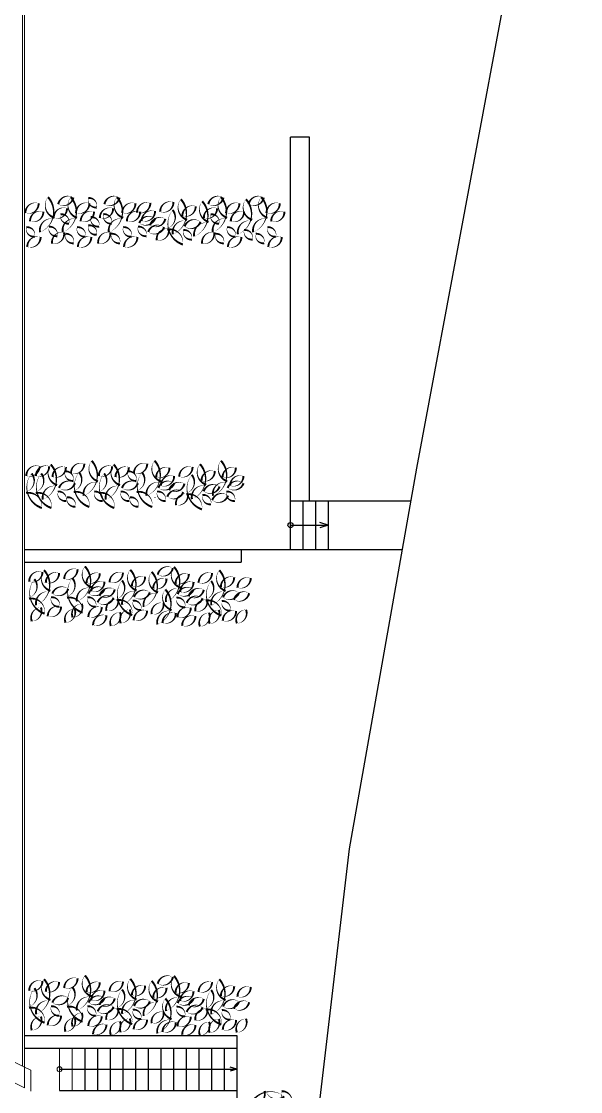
# Model space of a CAD drawing. Header units: metres. Extents: x -45 to 1930, y -347 to 488.
# Drawn here: x 153.35 to 166.59, y 63.53 to 88.86 of the extents above; entities that cross this region are included whole.
import ezdxf

# ---------------------------------------------------------------- set-up
doc = ezdxf.new("R2010")
doc.units = ezdxf.units.M
doc.linetypes.add('GETRENNT', pattern=[31.75, 12.7, -6.35, 0, -6.35, 0, -6.35])
doc.linetypes.add('ČERCHOVANÁ', pattern=[25.4, 12.7, -6.35, 0, -6.35])
for name, color, linetype in [('OSA', 7, 'ČERCHOVANÁ'), ('zariz.predmety', 203, 'Continuous'), ('ZDIVO', 1, 'Continuous')]:
    doc.layers.add(name, color=color, linetype=linetype)

# ---------------------------------------------------------------- blocks, each defined once
blk = doc.blocks.new('umyvadlo Laufen pro A')
at = {"linetype": 'ByBlock'}
for p, q in [((20, 20), (21, 20)), ((21, 20), (20, 20)), ((20, 20), (20, 20)), ((20, 20), (20, 20)), ((21, 20), (20, 20)), ((20, 20), (20, 20)), ((20, 20), (21, 20)), ((20, 20), (21, 20)), ((20, 20), (21, 20)), ((20, 20), (21, 20)), ((21, 20), (21, 20)), ((21, 20), (21, 20)), ((21, 20), (21, 20))]:
    blk.add_line(p, q, dxfattribs=at)
for radius in [0.02, 0.028, 0.0126]:
    blk.add_circle((21, 20), radius, dxfattribs=at)
for centre, radius, start, end in [((20, 20), 0.03, 180, 270), ((20, 20), 0.05, 90, 180), ((20, 20), 0.05, 180, 270), ((20, 20), 0.02, 180, 270), ((20, 20), 0.04, 90, 180), ((21, 20), 0.05, 0, 90), ((21, 20), 0.05, 270, 360), ((21, 20), 0.03, 270, 0), ((21, 20), 0.02, 270, 360), ((21, 20), 0.04, 0, 90)]:
    blk.add_arc(centre, radius, start, end, dxfattribs=at)
blk = doc.blocks.new('WC Starck3 celo')
at = {"linetype": 'ByBlock'}
for p, q in [((82, 82), (82, 82)), ((82, 82), (82, 82)), ((82, 82), (82, 82)), ((82, 82), (82, 82)), ((82, 82), (82, 82)), ((82, 82), (82, 82)), ((82, 82), (82, 82)), ((82, 82), (82, 82)), ((82, 81), (82, 81))]:
    blk.add_line(p, q, dxfattribs=at)
for centre, radius, start, end in [((82, 82), 0.01, 90, 180), ((82, 82), 0.01, 180, 234.8913), ((82, 82), 0.01, 7.5181, 54.8913), ((82, 82), 0.005, 180, 270), ((82, 82), 0.005, 90, 180), ((83, 82), 0.703, 184.7252, 208.7125), ((82, 82), 0.01, 0, 90), ((82, 82), 0.01, 305.1087, 360), ((82, 82), 0.01, 125.1087, 172.4819), ((82, 82), 0.005, 270, 0), ((82, 82), 0.005, 360, 90), ((82, 82), 0.703, 331.2875, 355.2748), ((82, 81), 0.0468, 232.1981, 307.8019)]:
    blk.add_arc(centre, radius, start, end, dxfattribs=at)

msp = doc.modelspace()

# ---------------------------------------------------------------- linework, layer by layer
at = {"linetype": 'Continuous', "lineweight": 0}
for p, q in [((153.373768, 89.46103), (153.373768, 64.131882)), ((153.423768, 89.51103), (153.423768, 64.106778))]:
    msp.add_line(p, q, dxfattribs=at)
at = {"layer": 'OSA', "linetype": 'Continuous', "lineweight": 0}
for p, q in [((154.251087, 64.555296), (154.251087, 63.555296)), ((154.551087, 64.555296), (154.551087, 63.555296))]:
    msp.add_line(p, q, dxfattribs=at)
msp.add_circle((154.251087, 64.055296), 0.059727, dxfattribs=at)
at = {"layer": 'zariz.predmety', "color": 253, "linetype": 'Continuous', "ltscale": 0.001}
for p, q in [((159.720449, 77.514228), (159.720449, 86.126467)), ((160.170449, 86.126467), (159.720449, 86.126467)), ((160.170449, 77.514228), (160.170449, 86.126467)), ((159.720449, 77.514228), (162.56546, 77.514228)), ((159.720449, 76.364228), (159.720449, 77.514228)), ((160.020449, 76.364228), (160.020449, 77.514228)), ((160.320449, 76.364228), (160.320449, 77.514228)), ((160.620449, 76.364228), (160.620449, 77.514228)), ((159.720449, 76.939228), (160.620449, 76.939228)), ((160.611253, 76.939228), (160.409511, 77.003864)), ((160.611253, 76.939228), (160.409511, 76.874592)), ((153.423768, 76.364228), (162.36168, 76.364228)), ((158.548247, 76.364228), (158.548247, 76.064228)), ((153.423768, 76.064228), (158.548247, 76.064228)), ((153.423768, 64.855296), (158.451087, 64.855296)), ((158.451087, 64.855296), (158.451087, 63.555296)), ((153.423768, 64.555296), (158.451087, 64.555296)), ((154.851087, 64.555296), (154.851087, 63.555296)), ((155.151087, 64.555296), (155.151087, 63.555296)), ((155.451087, 64.555296), (155.451087, 63.555296)), ((155.751087, 64.555296), (155.751087, 63.555296)), ((156.051087, 64.555296), (156.051087, 63.555296)), ((156.351087, 64.555296), (156.351087, 63.555296)), ((156.651087, 64.555296), (156.651087, 63.555296)), ((156.951087, 64.555296), (156.951087, 63.555296)), ((157.251087, 64.555296), (157.251087, 63.555296)), ((157.551087, 64.555296), (157.551087, 63.555296)), ((157.851087, 64.555296), (157.851087, 63.555296)), ((158.151087, 64.555296), (158.151087, 63.555296)), ((154.251087, 64.055296), (158.451087, 64.055296)), ((158.451087, 64.055296), (158.288582, 64.103449)), ((158.451087, 64.055296), (158.288582, 64.007144)), ((154.251087, 63.555296), (158.451087, 63.555296)), ((158.451087, 63.555296), (158.451087, 53.67877))]:
    msp.add_line(p, q, dxfattribs=at)
msp.add_lwpolyline([(159.556354, 52.888846), (136.414028, 69.42844), (135.972455, 69.702208), (135.881858, 107.557984), (139.956509, 107.355535), (150.356775, 107.138489), (166.585731, 106.219063), (164.989364, 90.543061), (162.702166, 78.285706), (161.10591, 69.277499), (159.664199, 56.993301)], close=True, dxfattribs=at)
for points in [[(153.978029, 84.703876, 0, 0, 0.520567051), (153.978029, 84.703876, 0, 0.05, 0.520567051), (154.12786, 84.215514, 0, 0.05, 0.520567051), (154.106179, 84.192412, 0, 0.05, 0.520567051), (153.789085, 83.87304, 0, 0.05, 0.520567051), (153.978029, 84.703876, 0.05, 0.05, 0)], [(154.221217, 84.537563, 0, 0, 0.520567051), (154.221217, 84.537563, 0, 0.05, 0.520567051), (154.577788, 84.693016, 0, 0.05, 0.520567051), (154.221217, 84.537563, 0.05, 0.05, 0)], [(154.516328, 84.703876, 0, 0, 0.520567051), (154.516328, 84.703876, 0, 0.05, 0.520567051), (154.666159, 84.215514, 0, 0.05, 0.520567051), (154.644479, 84.192412, 0, 0.05, 0.520567051), (154.327384, 83.87304, 0, 0.05, 0.520567051), (154.516328, 84.703876, 0.05, 0.05, 0)], [(155.13159, 84.458928, 0, 0, 0.520567051), (155.13159, 84.458928, 0, 0.05, 0.520567051), (154.931881, 84.681221, 0, 0.05, 0.520567051), (155.13159, 84.458928, 0.05, 0.05, 0)], [(155.313584, 84.537563, 0, 0, 0.520567051), (155.313584, 84.537563, 0, 0.05, 0.520567051), (155.670155, 84.693016, 0, 0.05, 0.520567051), (155.313584, 84.537563, 0.05, 0.05, 0)], [(155.608695, 84.703876, 0, 0, 0.520567051), (155.608695, 84.703876, 0, 0.05, 0.520567051), (155.758526, 84.215514, 0, 0.05, 0.520567051), (155.736846, 84.192412, 0, 0.05, 0.520567051), (155.419751, 83.87304, 0, 0.05, 0.520567051), (155.608695, 84.703876, 0.05, 0.05, 0)], [(157.122368, 84.654452, 0, 0, 0.520567051), (157.122368, 84.654452, 0, 0.05, 0.520567051), (157.272199, 84.16609, 0, 0.05, 0.520567051), (157.250518, 84.142988, 0, 0.05, 0.520567051), (156.933424, 83.823617, 0, 0.05, 0.520567051), (157.122368, 84.654452, 0.05, 0.05, 0)], [(157.628618, 84.605609, 0, 0, 0.520567051), (157.628618, 84.605609, 0, 0.05, 0.520567051), (157.778449, 84.117246, 0, 0.05, 0.520567051), (157.756768, 84.094145, 0, 0.05, 0.520567051), (157.439674, 83.774773, 0, 0.05, 0.520567051), (157.628618, 84.605609, 0.05, 0.05, 0)], [(157.773858, 84.537563, 0, 0, 0.520567051), (157.773858, 84.537563, 0, 0.05, 0.520567051), (158.130428, 84.693016, 0, 0.05, 0.520567051), (157.773858, 84.537563, 0.05, 0.05, 0)], [(158.068969, 84.703876, 0, 0, 0.520567051), (158.068969, 84.703876, 0, 0.05, 0.520567051), (158.2188, 84.215514, 0, 0.05, 0.520567051), (158.197119, 84.192412, 0, 0.05, 0.520567051), (157.880025, 83.87304, 0, 0.05, 0.520567051), (158.068969, 84.703876, 0.05, 0.05, 0)], [(158.662755, 84.654452, 0, 0, 0.520567051), (158.662755, 84.654452, 0, 0.05, 0.520567051), (158.812586, 84.16609, 0, 0.05, 0.520567051), (158.790906, 84.142988, 0, 0.05, 0.520567051), (158.473812, 83.823617, 0, 0.05, 0.520567051), (158.662755, 84.654452, 0.05, 0.05, 0)], [(158.729543, 84.537563, 0, 0, 0.520567051), (158.729543, 84.537563, 0, 0.05, 0.520567051), (159.086113, 84.693016, 0, 0.05, 0.520567051), (158.729543, 84.537563, 0.05, 0.05, 0)], [(159.024654, 84.703876, 0, 0, 0.520567051), (159.024654, 84.703876, 0, 0.05, 0.520567051), (159.174485, 84.215514, 0, 0.05, 0.520567051), (159.152804, 84.192412, 0, 0.05, 0.520567051), (158.83571, 83.87304, 0, 0.05, 0.520567051), (159.024654, 84.703876, 0.05, 0.05, 0)], [(153.756796, 84.55713, 0, 0, 0.520567051), (153.756796, 84.55713, 0, 0.05, 0.520567051), (153.443055, 84.327186, 0, 0.05, 0.520567051), (153.756796, 84.55713, 0.05, 0.05, 0)], [(153.867468, 84.360657, 0, 0, 0.520567051), (153.867468, 84.360657, 0, 0.05, 0.520567051), (153.553728, 84.130713, 0, 0.05, 0.520567051), (153.867468, 84.360657, 0.05, 0.05, 0)], [(154.427572, 84.440344, 0, 0, 0.520567051), (154.427572, 84.440344, 0, 0.05, 0.520567051), (154.113831, 84.2104, 0, 0.05, 0.520567051), (154.427572, 84.440344, 0.05, 0.05, 0)], [(154.956217, 84.55713, 0, 0, 0.520567051), (154.956217, 84.55713, 0, 0.05, 0.520567051), (154.642476, 84.327186, 0, 0.05, 0.520567051), (154.956217, 84.55713, 0.05, 0.05, 0)], [(155.066889, 84.360657, 0, 0, 0.520567051), (155.066889, 84.360657, 0, 0.05, 0.520567051), (154.753149, 84.130713, 0, 0.05, 0.520567051), (155.066889, 84.360657, 0.05, 0.05, 0)], [(155.519939, 84.440344, 0, 0, 0.520567051), (155.519939, 84.440344, 0, 0.05, 0.520567051), (155.206198, 84.2104, 0, 0.05, 0.520567051), (155.519939, 84.440344, 0.05, 0.05, 0)], [(156.048584, 84.55713, 0, 0, 0.520567051), (156.048584, 84.55713, 0, 0.05, 0.520567051), (155.734843, 84.327186, 0, 0.05, 0.520567051), (156.048584, 84.55713, 0.05, 0.05, 0)], [(156.159256, 84.360657, 0, 0, 0.520567051), (156.159256, 84.360657, 0, 0.05, 0.520567051), (155.845516, 84.130713, 0, 0.05, 0.520567051), (156.159256, 84.360657, 0.05, 0.05, 0)], [(156.400738, 84.568715, 0, 0, 0.520567051), (156.400738, 84.568715, 0, 0.05, 0.520567051), (156.086997, 84.33877, 0, 0.05, 0.520567051), (156.400738, 84.568715, 0.05, 0.05, 0)], [(156.51141, 84.372242, 0, 0, 0.520567051), (156.51141, 84.372242, 0, 0.05, 0.520567051), (156.19767, 84.142298, 0, 0.05, 0.520567051), (156.51141, 84.372242, 0.05, 0.05, 0)], [(156.947718, 84.586211, 0, 0, 0.520567051), (156.947718, 84.586211, 0, 0.05, 0.520567051), (156.633977, 84.356266, 0, 0.05, 0.520567051), (156.947718, 84.586211, 0.05, 0.05, 0)], [(157.170221, 83.581999, 0, 0, 0.520567051), (157.170221, 83.581999, 0, 0.05, 0.520567051), (156.800461, 83.934455, 0, 0.05, 0.520567051), (156.808053, 83.965213, 0, 0.05, 0.520567051), (156.928162, 84.398942, 0, 0.05, 0.520567051), (157.170221, 83.581999, 0.05, 0.05, 0)], [(157.473962, 84.489188, 0, 0, 0.520567051), (157.473962, 84.489188, 0, 0.05, 0.520567051), (157.160221, 84.259243, 0, 0.05, 0.520567051), (157.473962, 84.489188, 0.05, 0.05, 0)], [(157.980212, 84.440344, 0, 0, 0.520567051), (157.980212, 84.440344, 0, 0.05, 0.520567051), (157.666472, 84.2104, 0, 0.05, 0.520567051), (157.980212, 84.440344, 0.05, 0.05, 0)], [(158.508857, 84.55713, 0, 0, 0.520567051), (158.508857, 84.55713, 0, 0.05, 0.520567051), (158.195116, 84.327186, 0, 0.05, 0.520567051), (158.508857, 84.55713, 0.05, 0.05, 0)], [(158.61953, 84.360657, 0, 0, 0.520567051), (158.61953, 84.360657, 0, 0.05, 0.520567051), (158.305789, 84.130713, 0, 0.05, 0.520567051), (158.61953, 84.360657, 0.05, 0.05, 0)], [(159.464542, 84.55713, 0, 0, 0.520567051), (159.464542, 84.55713, 0, 0.05, 0.520567051), (159.150802, 84.327186, 0, 0.05, 0.520567051), (159.464542, 84.55713, 0.05, 0.05, 0)], [(159.575215, 84.360657, 0, 0, 0.520567051), (159.575215, 84.360657, 0, 0.05, 0.520567051), (159.261474, 84.130713, 0, 0.05, 0.520567051), (159.575215, 84.360657, 0.05, 0.05, 0)], [(154.474669, 84.076158, 0, 0, 0.520567051), (154.474669, 84.076158, 0, 0.05, 0.520567051), (154.27496, 84.298451, 0, 0.05, 0.520567051), (154.474669, 84.076158, 0.05, 0.05, 0)], [(155.18959, 84.006725, 0, 0, 0.520567051), (155.18959, 84.006725, 0, 0.05, 0.520567051), (154.989881, 84.229018, 0, 0.05, 0.520567051), (155.18959, 84.006725, 0.05, 0.05, 0)], [(155.487399, 84.077776, 0, 0, 0.520567051), (155.487399, 84.077776, 0, 0.05, 0.520567051), (155.287689, 84.300069, 0, 0.05, 0.520567051), (155.487399, 84.077776, 0.05, 0.05, 0)], [(156.513127, 84.200049, 0, 0, 0.520567051), (156.513127, 84.200049, 0, 0.05, 0.520567051), (156.140155, 84.089599, 0, 0.05, 0.520567051), (156.513127, 84.200049, 0.05, 0.05, 0)], [(156.397886, 84.034644, 0, 0, 0.520567051), (156.397886, 84.034644, 0, 0.05, 0.520567051), (156.754456, 84.190097, 0, 0.05, 0.520567051), (156.397886, 84.034644, 0.05, 0.05, 0)], [(157.586352, 84.120522, 0, 0, 0.520567051), (157.586352, 84.120522, 0, 0.05, 0.520567051), (157.213379, 84.010072, 0, 0.05, 0.520567051), (157.586352, 84.120522, 0.05, 0.05, 0)], [(158.02731, 84.076158, 0, 0, 0.520567051), (158.02731, 84.076158, 0, 0.05, 0.520567051), (157.8276, 84.298451, 0, 0.05, 0.520567051), (158.02731, 84.076158, 0.05, 0.05, 0)], [(153.6649, 83.769183, 0, 0, 0.520567051), (153.6649, 83.769183, 0, 0.05, 0.520567051), (153.46519, 83.991476, 0, 0.05, 0.520567051), (153.6649, 83.769183, 0.05, 0.05, 0)], [(154.198683, 83.779946, 0, 0, 0.520567051), (154.198683, 83.779946, 0, 0.05, 0.520567051), (153.998973, 84.002239, 0, 0.05, 0.520567051), (154.198683, 83.779946, 0.05, 0.05, 0)], [(154.075318, 83.603059, 0, 0, 0.520567051), (154.075318, 83.603059, 0, 0.05, 0.520567051), (154.358419, 83.869821, 0, 0.05, 0.520567051), (154.075318, 83.603059, 0.05, 0.05, 0)], [(154.864321, 83.769183, 0, 0, 0.520567051), (154.864321, 83.769183, 0, 0.05, 0.520567051), (154.664611, 83.991476, 0, 0.05, 0.520567051), (154.864321, 83.769183, 0.05, 0.05, 0)], [(155.130928, 83.813771, 0, 0, 0.520567051), (155.130928, 83.813771, 0, 0.05, 0.520567051), (154.931218, 84.036064, 0, 0.05, 0.520567051), (155.130928, 83.813771, 0.05, 0.05, 0)], [(155.167685, 83.603059, 0, 0, 0.520567051), (155.167685, 83.603059, 0, 0.05, 0.520567051), (155.450786, 83.869821, 0, 0.05, 0.520567051), (155.167685, 83.603059, 0.05, 0.05, 0)], [(155.956688, 83.769183, 0, 0, 0.520567051), (155.956688, 83.769183, 0, 0.05, 0.520567051), (155.756978, 83.991476, 0, 0.05, 0.520567051), (155.956688, 83.769183, 0.05, 0.05, 0)], [(156.308842, 83.780768, 0, 0, 0.520567051), (156.308842, 83.780768, 0, 0.05, 0.520567051), (156.109132, 84.00306, 0, 0.05, 0.520567051), (156.308842, 83.780768, 0.05, 0.05, 0)], [(156.724943, 83.991691, 0, 0, 0.520567051), (156.724943, 83.991691, 0, 0.05, 0.520567051), (156.35197, 83.881241, 0, 0.05, 0.520567051), (156.724943, 83.991691, 0.05, 0.05, 0)], [(156.554734, 83.682587, 0, 0, 0.520567051), (156.554734, 83.682587, 0, 0.05, 0.520567051), (156.837835, 83.949348, 0, 0.05, 0.520567051), (156.554734, 83.682587, 0.05, 0.05, 0)], [(157.382066, 83.70124, 0, 0, 0.520567051), (157.382066, 83.70124, 0, 0.05, 0.520567051), (157.182357, 83.923533, 0, 0.05, 0.520567051), (157.382066, 83.70124, 0.05, 0.05, 0)], [(157.627958, 83.603059, 0, 0, 0.520567051), (157.627958, 83.603059, 0, 0.05, 0.520567051), (157.911059, 83.869821, 0, 0.05, 0.520567051), (157.627958, 83.603059, 0.05, 0.05, 0)], [(158.416961, 83.769183, 0, 0, 0.520567051), (158.416961, 83.769183, 0, 0.05, 0.520567051), (158.217252, 83.991476, 0, 0.05, 0.520567051), (158.416961, 83.769183, 0.05, 0.05, 0)], [(158.821309, 83.70124, 0, 0, 0.520567051), (158.821309, 83.70124, 0, 0.05, 0.520567051), (158.621599, 83.923533, 0, 0.05, 0.520567051), (158.821309, 83.70124, 0.05, 0.05, 0)], [(159.372647, 83.769183, 0, 0, 0.520567051), (159.372647, 83.769183, 0, 0.05, 0.520567051), (159.172937, 83.991476, 0, 0.05, 0.520567051), (159.372647, 83.769183, 0.05, 0.05, 0)], [(153.48848, 83.526986, 0, 0, 0.520567051), (153.48848, 83.526986, 0, 0.05, 0.520567051), (153.802221, 83.756931, 0, 0.05, 0.520567051), (153.48848, 83.526986, 0.05, 0.05, 0)], [(154.588055, 83.612044, 0, 0, 0.520567051), (154.588055, 83.612044, 0, 0.05, 0.520567051), (154.388345, 83.834337, 0, 0.05, 0.520567051), (154.588055, 83.612044, 0.05, 0.05, 0)], [(154.687901, 83.526986, 0, 0, 0.520567051), (154.687901, 83.526986, 0, 0.05, 0.520567051), (155.001642, 83.756931, 0, 0.05, 0.520567051), (154.687901, 83.526986, 0.05, 0.05, 0)], [(155.680422, 83.612044, 0, 0, 0.520567051), (155.680422, 83.612044, 0, 0.05, 0.520567051), (155.480712, 83.834337, 0, 0.05, 0.520567051), (155.680422, 83.612044, 0.05, 0.05, 0)], [(155.780268, 83.526986, 0, 0, 0.520567051), (155.780268, 83.526986, 0, 0.05, 0.520567051), (156.094009, 83.756931, 0, 0.05, 0.520567051), (155.780268, 83.526986, 0.05, 0.05, 0)], [(158.140696, 83.612044, 0, 0, 0.520567051), (158.140696, 83.612044, 0, 0.05, 0.520567051), (157.940986, 83.834337, 0, 0.05, 0.520567051), (158.140696, 83.612044, 0.05, 0.05, 0)], [(158.240542, 83.526986, 0, 0, 0.520567051), (158.240542, 83.526986, 0, 0.05, 0.520567051), (158.554283, 83.756931, 0, 0.05, 0.520567051), (158.240542, 83.526986, 0.05, 0.05, 0)], [(159.096381, 83.612044, 0, 0, 0.520567051), (159.096381, 83.612044, 0, 0.05, 0.520567051), (158.896671, 83.834337, 0, 0.05, 0.520567051), (159.096381, 83.612044, 0.05, 0.05, 0)], [(159.196227, 83.526986, 0, 0, 0.520567051), (159.196227, 83.526986, 0, 0.05, 0.520567051), (159.509968, 83.756931, 0, 0.05, 0.520567051), (159.196227, 83.526986, 0.05, 0.05, 0)], [(153.7794, 78.33352, 0, 0, 0.520567051), (153.7794, 78.33352, 0, 0.05, 0.520567051), (153.46566, 78.103576, 0, 0.05, 0.520567051), (153.7794, 78.33352, 0.05, 0.05, 0)], [(154.006341, 78.33352, 0, 0, 0.520567051), (154.006341, 78.33352, 0, 0.05, 0.520567051), (153.6926, 78.103576, 0, 0.05, 0.520567051), (154.006341, 78.33352, 0.05, 0.05, 0)], [(154.044232, 78.373974, 0, 0, 0.520567051), (154.044232, 78.373974, 0, 0.05, 0.520567051), (154.194063, 77.885612, 0, 0.05, 0.520567051), (154.172382, 77.862511, 0, 0.05, 0.520567051), (153.855288, 77.543139, 0, 0.05, 0.520567051), (154.044232, 78.373974, 0.05, 0.05, 0)], [(154.400556, 78.310394, 0, 0, 0.520567051), (154.400556, 78.310394, 0, 0.05, 0.520567051), (154.086815, 78.080449, 0, 0.05, 0.520567051), (154.400556, 78.310394, 0.05, 0.05, 0)], [(154.836863, 78.395365, 0, 0, 0.520567051), (154.836863, 78.395365, 0, 0.05, 0.520567051), (154.523122, 78.165421, 0, 0.05, 0.520567051), (154.836863, 78.395365, 0.05, 0.05, 0)], [(155.011513, 78.463607, 0, 0, 0.520567051), (155.011513, 78.463607, 0, 0.05, 0.520567051), (155.161344, 77.975245, 0, 0.05, 0.520567051), (155.139663, 77.952143, 0, 0.05, 0.520567051), (154.822569, 77.632771, 0, 0.05, 0.520567051), (155.011513, 78.463607, 0.05, 0.05, 0)], [(155.49617, 78.33352, 0, 0, 0.520567051), (155.49617, 78.33352, 0, 0.05, 0.520567051), (155.182429, 78.103576, 0, 0.05, 0.520567051), (155.49617, 78.33352, 0.05, 0.05, 0)], [(155.534061, 78.373974, 0, 0, 0.520567051), (155.534061, 78.373974, 0, 0.05, 0.520567051), (155.683892, 77.885612, 0, 0.05, 0.520567051), (155.662211, 77.862511, 0, 0.05, 0.520567051), (155.345117, 77.543139, 0, 0.05, 0.520567051), (155.534061, 78.373974, 0.05, 0.05, 0)], [(155.890385, 78.310394, 0, 0, 0.520567051), (155.890385, 78.310394, 0, 0.05, 0.520567051), (155.576644, 78.080449, 0, 0.05, 0.520567051), (155.890385, 78.310394, 0.05, 0.05, 0)], [(156.326692, 78.395365, 0, 0, 0.520567051), (156.326692, 78.395365, 0, 0.05, 0.520567051), (156.012951, 78.165421, 0, 0.05, 0.520567051), (156.326692, 78.395365, 0.05, 0.05, 0)], [(156.501342, 78.463607, 0, 0, 0.520567051), (156.501342, 78.463607, 0, 0.05, 0.520567051), (156.651173, 77.975245, 0, 0.05, 0.520567051), (156.629492, 77.952143, 0, 0.05, 0.520567051), (156.312398, 77.632771, 0, 0.05, 0.520567051), (156.501342, 78.463607, 0.05, 0.05, 0)], [(156.852936, 78.298342, 0, 0, 0.520567051), (156.852936, 78.298342, 0, 0.05, 0.520567051), (156.539195, 78.068398, 0, 0.05, 0.520567051), (156.852936, 78.298342, 0.05, 0.05, 0)], [(157.399917, 78.315838, 0, 0, 0.520567051), (157.399917, 78.315838, 0, 0.05, 0.520567051), (157.086176, 78.085894, 0, 0.05, 0.520567051), (157.399917, 78.315838, 0.05, 0.05, 0)], [(157.574566, 78.38408, 0, 0, 0.520567051), (157.574566, 78.38408, 0, 0.05, 0.520567051), (157.724397, 77.895717, 0, 0.05, 0.520567051), (157.702717, 77.872616, 0, 0.05, 0.520567051), (157.385622, 77.553244, 0, 0.05, 0.520567051), (157.574566, 78.38408, 0.05, 0.05, 0)], [(158.072882, 78.463607, 0, 0, 0.520567051), (158.072882, 78.463607, 0, 0.05, 0.520567051), (158.222713, 77.975245, 0, 0.05, 0.520567051), (158.201032, 77.952143, 0, 0.05, 0.520567051), (157.883938, 77.632771, 0, 0.05, 0.520567051), (158.072882, 78.463607, 0.05, 0.05, 0)], [(158.424476, 78.298342, 0, 0, 0.520567051), (158.424476, 78.298342, 0, 0.05, 0.520567051), (158.110735, 78.068398, 0, 0.05, 0.520567051), (158.424476, 78.298342, 0.05, 0.05, 0)], [(153.83115, 77.344174, 0, 0, 0.520567051), (153.83115, 77.344174, 0, 0.05, 0.520567051), (153.46139, 77.696629, 0, 0.05, 0.520567051), (153.468982, 77.727387, 0, 0.05, 0.520567051), (153.589091, 78.161116, 0, 0.05, 0.520567051), (153.83115, 77.344174, 0.05, 0.05, 0)], [(154.058091, 77.344174, 0, 0, 0.520567051), (154.058091, 77.344174, 0, 0.05, 0.520567051), (153.688331, 77.696629, 0, 0.05, 0.520567051), (153.695923, 77.727387, 0, 0.05, 0.520567051), (153.816032, 78.161116, 0, 0.05, 0.520567051), (154.058091, 77.344174, 0.05, 0.05, 0)], [(154.579749, 77.987753, 0, 0, 0.520567051), (154.579749, 77.987753, 0, 0.05, 0.520567051), (154.380039, 78.210046, 0, 0.05, 0.520567051), (154.579749, 77.987753, 0.05, 0.05, 0)], [(154.956436, 77.368298, 0, 0, 0.520567051), (154.956436, 77.368298, 0, 0.05, 0.520567051), (154.586676, 77.720753, 0, 0.05, 0.520567051), (154.594269, 77.751511, 0, 0.05, 0.520567051), (154.714377, 78.185241, 0, 0.05, 0.520567051), (154.956436, 77.368298, 0.05, 0.05, 0)], [(155.54792, 77.344174, 0, 0, 0.520567051), (155.54792, 77.344174, 0, 0.05, 0.520567051), (155.17816, 77.696629, 0, 0.05, 0.520567051), (155.185752, 77.727387, 0, 0.05, 0.520567051), (155.305861, 78.161116, 0, 0.05, 0.520567051), (155.54792, 77.344174, 0.05, 0.05, 0)], [(156.069578, 77.987753, 0, 0, 0.520567051), (156.069578, 77.987753, 0, 0.05, 0.520567051), (155.869868, 78.210046, 0, 0.05, 0.520567051), (156.069578, 77.987753, 0.05, 0.05, 0)], [(156.446265, 77.368298, 0, 0, 0.520567051), (156.446265, 77.368298, 0, 0.05, 0.520567051), (156.076505, 77.720753, 0, 0.05, 0.520567051), (156.084098, 77.751511, 0, 0.05, 0.520567051), (156.204206, 78.185241, 0, 0.05, 0.520567051), (156.446265, 77.368298, 0.05, 0.05, 0)], [(156.963609, 78.10187, 0, 0, 0.520567051), (156.963609, 78.10187, 0, 0.05, 0.520567051), (156.649868, 77.871925, 0, 0.05, 0.520567051), (156.963609, 78.10187, 0.05, 0.05, 0)], [(157.622419, 77.311627, 0, 0, 0.520567051), (157.622419, 77.311627, 0, 0.05, 0.520567051), (157.252659, 77.664082, 0, 0.05, 0.520567051), (157.260252, 77.69484, 0, 0.05, 0.520567051), (157.380361, 78.12857, 0, 0.05, 0.520567051), (157.622419, 77.311627, 0.05, 0.05, 0)], [(157.926161, 78.218815, 0, 0, 0.520567051), (157.926161, 78.218815, 0, 0.05, 0.520567051), (157.61242, 77.988871, 0, 0.05, 0.520567051), (157.926161, 78.218815, 0.05, 0.05, 0)], [(158.603891, 78.10187, 0, 0, 0.520567051), (158.603891, 78.10187, 0, 0.05, 0.520567051), (158.290151, 77.871925, 0, 0.05, 0.520567051), (158.603891, 78.10187, 0.05, 0.05, 0)], [(154.614088, 77.929843, 0, 0, 0.520567051), (154.614088, 77.929843, 0, 0.05, 0.520567051), (154.241115, 77.819393, 0, 0.05, 0.520567051), (154.614088, 77.929843, 0.05, 0.05, 0)], [(156.103917, 77.929843, 0, 0, 0.520567051), (156.103917, 77.929843, 0, 0.05, 0.520567051), (155.730944, 77.819393, 0, 0.05, 0.520567051), (156.103917, 77.929843, 0.05, 0.05, 0)], [(156.965326, 77.929676, 0, 0, 0.520567051), (156.965326, 77.929676, 0, 0.05, 0.520567051), (156.592353, 77.819227, 0, 0.05, 0.520567051), (156.965326, 77.929676, 0.05, 0.05, 0)], [(157.177142, 77.721319, 0, 0, 0.520567051), (157.177142, 77.721319, 0, 0.05, 0.520567051), (156.804169, 77.610869, 0, 0.05, 0.520567051), (157.177142, 77.721319, 0.05, 0.05, 0)], [(156.850084, 77.764272, 0, 0, 0.520567051), (156.850084, 77.764272, 0, 0.05, 0.520567051), (157.206655, 77.919724, 0, 0.05, 0.520567051), (156.850084, 77.764272, 0.05, 0.05, 0)], [(158.03855, 77.850149, 0, 0, 0.520567051), (158.03855, 77.850149, 0, 0.05, 0.520567051), (157.665578, 77.739699, 0, 0.05, 0.520567051), (158.03855, 77.850149, 0.05, 0.05, 0)], [(158.605608, 77.929676, 0, 0, 0.520567051), (158.605608, 77.929676, 0, 0.05, 0.520567051), (158.232635, 77.819227, 0, 0.05, 0.520567051), (158.605608, 77.929676, 0.05, 0.05, 0)], [(154.409803, 77.510561, 0, 0, 0.520567051), (154.409803, 77.510561, 0, 0.05, 0.520567051), (154.210093, 77.732854, 0, 0.05, 0.520567051), (154.409803, 77.510561, 0.05, 0.05, 0)], [(154.627704, 77.375264, 0, 0, 0.520567051), (154.627704, 77.375264, 0, 0.05, 0.520567051), (154.427994, 77.597557, 0, 0.05, 0.520567051), (154.627704, 77.375264, 0.05, 0.05, 0)], [(155.271212, 77.510395, 0, 0, 0.520567051), (155.271212, 77.510395, 0, 0.05, 0.520567051), (155.071502, 77.732688, 0, 0.05, 0.520567051), (155.271212, 77.510395, 0.05, 0.05, 0)], [(155.899632, 77.510561, 0, 0, 0.520567051), (155.899632, 77.510561, 0, 0.05, 0.520567051), (155.699922, 77.732854, 0, 0.05, 0.520567051), (155.899632, 77.510561, 0.05, 0.05, 0)], [(156.117533, 77.375264, 0, 0, 0.520567051), (156.117533, 77.375264, 0, 0.05, 0.520567051), (155.917823, 77.597557, 0, 0.05, 0.520567051), (156.117533, 77.375264, 0.05, 0.05, 0)], [(156.761041, 77.510395, 0, 0, 0.520567051), (156.761041, 77.510395, 0, 0.05, 0.520567051), (156.561331, 77.732688, 0, 0.05, 0.520567051), (156.761041, 77.510395, 0.05, 0.05, 0)], [(157.006932, 77.412214, 0, 0, 0.520567051), (157.006932, 77.412214, 0, 0.05, 0.520567051), (157.290034, 77.678975, 0, 0.05, 0.520567051), (157.006932, 77.412214, 0.05, 0.05, 0)], [(157.834265, 77.430868, 0, 0, 0.520567051), (157.834265, 77.430868, 0, 0.05, 0.520567051), (157.634555, 77.653161, 0, 0.05, 0.520567051), (157.834265, 77.430868, 0.05, 0.05, 0)], [(158.238272, 77.636965, 0, 0, 0.520567051), (158.238272, 77.636965, 0, 0.05, 0.520567051), (157.865299, 77.526515, 0, 0.05, 0.520567051), (158.238272, 77.636965, 0.05, 0.05, 0)], [(158.401323, 77.510395, 0, 0, 0.520567051), (158.401323, 77.510395, 0, 0.05, 0.520567051), (158.201613, 77.732688, 0, 0.05, 0.520567051), (158.401323, 77.510395, 0.05, 0.05, 0)], [(153.847053, 75.831324, 0, 0, 0.520567051), (153.847053, 75.831324, 0, 0.05, 0.520567051), (153.533312, 75.60138, 0, 0.05, 0.520567051), (153.847053, 75.831324, 0.05, 0.05, 0)], [(153.884944, 75.871778, 0, 0, 0.520567051), (153.884944, 75.871778, 0, 0.05, 0.520567051), (154.034775, 75.383416, 0, 0.05, 0.520567051), (154.013094, 75.360314, 0, 0.05, 0.520567051), (153.696, 75.040943, 0, 0.05, 0.520567051), (153.884944, 75.871778, 0.05, 0.05, 0)], [(154.241267, 75.808198, 0, 0, 0.520567051), (154.241267, 75.808198, 0, 0.05, 0.520567051), (153.927526, 75.578253, 0, 0.05, 0.520567051), (154.241267, 75.808198, 0.05, 0.05, 0)], [(154.677575, 75.893169, 0, 0, 0.520567051), (154.677575, 75.893169, 0, 0.05, 0.520567051), (154.363834, 75.663225, 0, 0.05, 0.520567051), (154.677575, 75.893169, 0.05, 0.05, 0)], [(154.852224, 75.961411, 0, 0, 0.520567051), (154.852224, 75.961411, 0, 0.05, 0.520567051), (155.002055, 75.473049, 0, 0.05, 0.520567051), (154.980375, 75.449947, 0, 0.05, 0.520567051), (154.66328, 75.130575, 0, 0.05, 0.520567051), (154.852224, 75.961411, 0.05, 0.05, 0)], [(155.203819, 75.796146, 0, 0, 0.520567051), (155.203819, 75.796146, 0, 0.05, 0.520567051), (154.890078, 75.566202, 0, 0.05, 0.520567051), (155.203819, 75.796146, 0.05, 0.05, 0)], [(155.750799, 75.813642, 0, 0, 0.520567051), (155.750799, 75.813642, 0, 0.05, 0.520567051), (155.437058, 75.583698, 0, 0.05, 0.520567051), (155.750799, 75.813642, 0.05, 0.05, 0)], [(155.925449, 75.881884, 0, 0, 0.520567051), (155.925449, 75.881884, 0, 0.05, 0.520567051), (156.07528, 75.393521, 0, 0.05, 0.520567051), (156.053599, 75.37042, 0, 0.05, 0.520567051), (155.736505, 75.051048, 0, 0.05, 0.520567051), (155.925449, 75.881884, 0.05, 0.05, 0)], [(156.431699, 75.83304, 0, 0, 0.520567051), (156.431699, 75.83304, 0, 0.05, 0.520567051), (156.58153, 75.344678, 0, 0.05, 0.520567051), (156.55985, 75.321577, 0, 0.05, 0.520567051), (156.242755, 75.002205, 0, 0.05, 0.520567051), (156.431699, 75.83304, 0.05, 0.05, 0)], [(156.576939, 75.764995, 0, 0, 0.520567051), (156.576939, 75.764995, 0, 0.05, 0.520567051), (156.933509, 75.920447, 0, 0.05, 0.520567051), (156.576939, 75.764995, 0.05, 0.05, 0)], [(156.960344, 75.949826, 0, 0, 0.520567051), (156.960344, 75.949826, 0, 0.05, 0.520567051), (157.110175, 75.461464, 0, 0.05, 0.520567051), (157.088494, 75.438362, 0, 0.05, 0.520567051), (156.7714, 75.118991, 0, 0.05, 0.520567051), (156.960344, 75.949826, 0.05, 0.05, 0)], [(157.311939, 75.784562, 0, 0, 0.520567051), (157.311939, 75.784562, 0, 0.05, 0.520567051), (156.998198, 75.554617, 0, 0.05, 0.520567051), (157.311939, 75.784562, 0.05, 0.05, 0)], [(157.858919, 75.802057, 0, 0, 0.520567051), (157.858919, 75.802057, 0, 0.05, 0.520567051), (157.545178, 75.572113, 0, 0.05, 0.520567051), (157.858919, 75.802057, 0.05, 0.05, 0)], [(158.033568, 75.870299, 0, 0, 0.520567051), (158.033568, 75.870299, 0, 0.05, 0.520567051), (158.183399, 75.381937, 0, 0.05, 0.520567051), (158.161719, 75.358835, 0, 0.05, 0.520567051), (157.844625, 75.039463, 0, 0.05, 0.520567051), (158.033568, 75.870299, 0.05, 0.05, 0)], [(153.898802, 74.841978, 0, 0, 0.520567051), (153.898802, 74.841978, 0, 0.05, 0.520567051), (153.529042, 75.194433, 0, 0.05, 0.520567051), (153.536635, 75.225191, 0, 0.05, 0.520567051), (153.656743, 75.65892, 0, 0.05, 0.520567051), (153.898802, 74.841978, 0.05, 0.05, 0)], [(154.797148, 74.866102, 0, 0, 0.520567051), (154.797148, 74.866102, 0, 0.05, 0.520567051), (154.427388, 75.218557, 0, 0.05, 0.520567051), (154.43498, 75.249315, 0, 0.05, 0.520567051), (154.555089, 75.683045, 0, 0.05, 0.520567051), (154.797148, 74.866102, 0.05, 0.05, 0)], [(155.314492, 75.599674, 0, 0, 0.520567051), (155.314492, 75.599674, 0, 0.05, 0.520567051), (155.000751, 75.369729, 0, 0.05, 0.520567051), (155.314492, 75.599674, 0.05, 0.05, 0)], [(155.973302, 74.809431, 0, 0, 0.520567051), (155.973302, 74.809431, 0, 0.05, 0.520567051), (155.603542, 75.161886, 0, 0.05, 0.520567051), (155.611134, 75.192644, 0, 0.05, 0.520567051), (155.731243, 75.626374, 0, 0.05, 0.520567051), (155.973302, 74.809431, 0.05, 0.05, 0)], [(156.277043, 75.716619, 0, 0, 0.520567051), (156.277043, 75.716619, 0, 0.05, 0.520567051), (155.963303, 75.486675, 0, 0.05, 0.520567051), (156.277043, 75.716619, 0.05, 0.05, 0)], [(156.783294, 75.667776, 0, 0, 0.520567051), (156.783294, 75.667776, 0, 0.05, 0.520567051), (156.469553, 75.437831, 0, 0.05, 0.520567051), (156.783294, 75.667776, 0.05, 0.05, 0)], [(157.422611, 75.588089, 0, 0, 0.520567051), (157.422611, 75.588089, 0, 0.05, 0.520567051), (157.108871, 75.358144, 0, 0.05, 0.520567051), (157.422611, 75.588089, 0.05, 0.05, 0)], [(158.081422, 74.797846, 0, 0, 0.520567051), (158.081422, 74.797846, 0, 0.05, 0.520567051), (157.711661, 75.150301, 0, 0.05, 0.520567051), (157.719254, 75.18106, 0, 0.05, 0.520567051), (157.839363, 75.614789, 0, 0.05, 0.520567051), (158.081422, 74.797846, 0.05, 0.05, 0)], [(158.385163, 75.705034, 0, 0, 0.520567051), (158.385163, 75.705034, 0, 0.05, 0.520567051), (158.071422, 75.47509, 0, 0.05, 0.520567051), (158.385163, 75.705034, 0.05, 0.05, 0)], [(158.777749, 75.688089, 0, 0, 0.520567051), (158.777749, 75.688089, 0, 0.05, 0.520567051), (158.464008, 75.458145, 0, 0.05, 0.520567051), (158.777749, 75.688089, 0.05, 0.05, 0)], [(154.250514, 75.008365, 0, 0, 0.520567051), (154.250514, 75.008365, 0, 0.05, 0.520567051), (154.050805, 75.230658, 0, 0.05, 0.520567051), (154.250514, 75.008365, 0.05, 0.05, 0)], [(154.4548, 75.427647, 0, 0, 0.520567051), (154.4548, 75.427647, 0, 0.05, 0.520567051), (154.081827, 75.317197, 0, 0.05, 0.520567051), (154.4548, 75.427647, 0.05, 0.05, 0)], [(155.111923, 75.008199, 0, 0, 0.520567051), (155.111923, 75.008199, 0, 0.05, 0.520567051), (154.912214, 75.230492, 0, 0.05, 0.520567051), (155.111923, 75.008199, 0.05, 0.05, 0)], [(155.316209, 75.42748, 0, 0, 0.520567051), (155.316209, 75.42748, 0, 0.05, 0.520567051), (154.943236, 75.317031, 0, 0.05, 0.520567051), (155.316209, 75.42748, 0.05, 0.05, 0)], [(155.528024, 75.219122, 0, 0, 0.520567051), (155.528024, 75.219122, 0, 0.05, 0.520567051), (155.155051, 75.108673, 0, 0.05, 0.520567051), (155.528024, 75.219122, 0.05, 0.05, 0)], [(155.200967, 75.262076, 0, 0, 0.520567051), (155.200967, 75.262076, 0, 0.05, 0.520567051), (155.557537, 75.417528, 0, 0.05, 0.520567051), (155.200967, 75.262076, 0.05, 0.05, 0)], [(156.389433, 75.347953, 0, 0, 0.520567051), (156.389433, 75.347953, 0, 0.05, 0.520567051), (156.01646, 75.237503, 0, 0.05, 0.520567051), (156.389433, 75.347953, 0.05, 0.05, 0)], [(156.755131, 75.416932, 0, 0, 0.520567051), (156.755131, 75.416932, 0, 0.05, 0.520567051), (156.904962, 74.928569, 0, 0.05, 0.520567051), (156.883281, 74.905468, 0, 0.05, 0.520567051), (156.566187, 74.586096, 0, 0.05, 0.520567051), (156.755131, 75.416932, 0.05, 0.05, 0)], [(157.424328, 75.415896, 0, 0, 0.520567051), (157.424328, 75.415896, 0, 0.05, 0.520567051), (157.051356, 75.305446, 0, 0.05, 0.520567051), (157.424328, 75.415896, 0.05, 0.05, 0)], [(157.636144, 75.207538, 0, 0, 0.520567051), (157.636144, 75.207538, 0, 0.05, 0.520567051), (157.263171, 75.097088, 0, 0.05, 0.520567051), (157.636144, 75.207538, 0.05, 0.05, 0)], [(157.309087, 75.250491, 0, 0, 0.520567051), (157.309087, 75.250491, 0, 0.05, 0.520567051), (157.665657, 75.405943, 0, 0.05, 0.520567051), (157.309087, 75.250491, 0.05, 0.05, 0)], [(158.497553, 75.336368, 0, 0, 0.520567051), (158.497553, 75.336368, 0, 0.05, 0.520567051), (158.12458, 75.225919, 0, 0.05, 0.520567051), (158.497553, 75.336368, 0.05, 0.05, 0)], [(158.382311, 75.170964, 0, 0, 0.520567051), (158.382311, 75.170964, 0, 0.05, 0.520567051), (158.738881, 75.326416, 0, 0.05, 0.520567051), (158.382311, 75.170964, 0.05, 0.05, 0)], [(153.810103, 74.987267, 0, 0, 0.520567051), (153.810103, 74.987267, 0, 0.05, 0.520567051), (153.594654, 74.663401, 0, 0.05, 0.520567051), (153.810103, 74.987267, 0.05, 0.05, 0)], [(153.972952, 74.778054, 0, 0, 0.520567051), (153.972952, 74.778054, 0, 0.05, 0.520567051), (154.286693, 75.007998, 0, 0.05, 0.520567051), (153.972952, 74.778054, 0.05, 0.05, 0)], [(154.777384, 75.0769, 0, 0, 0.520567051), (154.777384, 75.0769, 0, 0.05, 0.520567051), (154.561935, 74.753034, 0, 0.05, 0.520567051), (154.777384, 75.0769, 0.05, 0.05, 0)], [(154.935504, 74.766002, 0, 0, 0.520567051), (154.935504, 74.766002, 0, 0.05, 0.520567051), (155.249244, 74.995947, 0, 0.05, 0.520567051), (154.935504, 74.766002, 0.05, 0.05, 0)], [(155.357815, 74.910018, 0, 0, 0.520567051), (155.357815, 74.910018, 0, 0.05, 0.520567051), (155.640916, 75.176779, 0, 0.05, 0.520567051), (155.357815, 74.910018, 0.05, 0.05, 0)], [(156.185148, 74.928672, 0, 0, 0.520567051), (156.185148, 74.928672, 0, 0.05, 0.520567051), (155.985438, 75.150965, 0, 0.05, 0.520567051), (156.185148, 74.928672, 0.05, 0.05, 0)], [(156.43104, 74.830491, 0, 0, 0.520567051), (156.43104, 74.830491, 0, 0.05, 0.520567051), (156.714141, 75.097252, 0, 0.05, 0.520567051), (156.43104, 74.830491, 0.05, 0.05, 0)], [(157.220043, 74.996614, 0, 0, 0.520567051), (157.220043, 74.996614, 0, 0.05, 0.520567051), (157.020333, 75.218907, 0, 0.05, 0.520567051), (157.220043, 74.996614, 0.05, 0.05, 0)], [(157.043623, 74.754418, 0, 0, 0.520567051), (157.043623, 74.754418, 0, 0.05, 0.520567051), (157.357364, 74.984362, 0, 0.05, 0.520567051), (157.043623, 74.754418, 0.05, 0.05, 0)], [(157.465935, 74.898433, 0, 0, 0.520567051), (157.465935, 74.898433, 0, 0.05, 0.520567051), (157.749036, 75.165195, 0, 0.05, 0.520567051), (157.465935, 74.898433, 0.05, 0.05, 0)], [(158.293267, 74.917087, 0, 0, 0.520567051), (158.293267, 74.917087, 0, 0.05, 0.520567051), (158.093558, 75.13938, 0, 0.05, 0.520567051), (158.293267, 74.917087, 0.05, 0.05, 0)], [(154.608707, 74.953826, 0, 0, 0.520567051), (154.608707, 74.953826, 0, 0.05, 0.520567051), (154.393258, 74.62996, 0, 0.05, 0.520567051), (154.608707, 74.953826, 0.05, 0.05, 0)], [(155.046176, 74.56953, 0, 0, 0.520567051), (155.046176, 74.56953, 0, 0.05, 0.520567051), (155.359917, 74.799474, 0, 0.05, 0.520567051), (155.046176, 74.56953, 0.05, 0.05, 0)], [(155.681932, 74.874299, 0, 0, 0.520567051), (155.681932, 74.874299, 0, 0.05, 0.520567051), (155.466482, 74.550433, 0, 0.05, 0.520567051), (155.681932, 74.874299, 0.05, 0.05, 0)], [(155.913701, 74.940388, 0, 0, 0.520567051), (155.913701, 74.940388, 0, 0.05, 0.520567051), (155.698252, 74.616522, 0, 0.05, 0.520567051), (155.913701, 74.940388, 0.05, 0.05, 0)], [(156.008728, 74.686475, 0, 0, 0.520567051), (156.008728, 74.686475, 0, 0.05, 0.520567051), (156.322469, 74.91642, 0, 0.05, 0.520567051), (156.008728, 74.686475, 0.05, 0.05, 0)], [(157.003851, 74.854291, 0, 0, 0.520567051), (157.003851, 74.854291, 0, 0.05, 0.520567051), (156.69011, 74.624347, 0, 0.05, 0.520567051), (157.003851, 74.854291, 0.05, 0.05, 0)], [(157.154296, 74.557945, 0, 0, 0.520567051), (157.154296, 74.557945, 0, 0.05, 0.520567051), (157.468037, 74.787889, 0, 0.05, 0.520567051), (157.154296, 74.557945, 0.05, 0.05, 0)], [(157.790051, 74.862714, 0, 0, 0.520567051), (157.790051, 74.862714, 0, 0.05, 0.520567051), (157.574602, 74.538848, 0, 0.05, 0.520567051), (157.790051, 74.862714, 0.05, 0.05, 0)], [(158.021821, 74.928804, 0, 0, 0.520567051), (158.021821, 74.928804, 0, 0.05, 0.520567051), (157.806372, 74.604938, 0, 0.05, 0.520567051), (158.021821, 74.928804, 0.05, 0.05, 0)], [(158.116848, 74.67489, 0, 0, 0.520567051), (158.116848, 74.67489, 0, 0.05, 0.520567051), (158.430589, 74.904835, 0, 0.05, 0.520567051), (158.116848, 74.67489, 0.05, 0.05, 0)], [(158.665384, 74.935666, 0, 0, 0.520567051), (158.665384, 74.935666, 0, 0.05, 0.520567051), (158.449934, 74.6118, 0, 0.05, 0.520567051), (158.665384, 74.935666, 0.05, 0.05, 0)], [(153.847053, 66.146501, 0, 0, 0.520567051), (153.847053, 66.146501, 0, 0.05, 0.520567051), (153.533312, 65.916556, 0, 0.05, 0.520567051), (153.847053, 66.146501, 0.05, 0.05, 0)], [(153.884944, 66.186955, 0, 0, 0.520567051), (153.884944, 66.186955, 0, 0.05, 0.520567051), (154.034775, 65.698593, 0, 0.05, 0.520567051), (154.013094, 65.675491, 0, 0.05, 0.520567051), (153.696, 65.356119, 0, 0.05, 0.520567051), (153.884944, 66.186955, 0.05, 0.05, 0)], [(154.241267, 66.123374, 0, 0, 0.520567051), (154.241267, 66.123374, 0, 0.05, 0.520567051), (153.927526, 65.89343, 0, 0.05, 0.520567051), (154.241267, 66.123374, 0.05, 0.05, 0)], [(154.677575, 66.208346, 0, 0, 0.520567051), (154.677575, 66.208346, 0, 0.05, 0.520567051), (154.363834, 65.978402, 0, 0.05, 0.520567051), (154.677575, 66.208346, 0.05, 0.05, 0)], [(154.852224, 66.276588, 0, 0, 0.520567051), (154.852224, 66.276588, 0, 0.05, 0.520567051), (155.002055, 65.788225, 0, 0.05, 0.520567051), (154.980375, 65.765124, 0, 0.05, 0.520567051), (154.66328, 65.445752, 0, 0.05, 0.520567051), (154.852224, 66.276588, 0.05, 0.05, 0)], [(155.203819, 66.111323, 0, 0, 0.520567051), (155.203819, 66.111323, 0, 0.05, 0.520567051), (154.890078, 65.881379, 0, 0.05, 0.520567051), (155.203819, 66.111323, 0.05, 0.05, 0)], [(155.750799, 66.128819, 0, 0, 0.520567051), (155.750799, 66.128819, 0, 0.05, 0.520567051), (155.437058, 65.898875, 0, 0.05, 0.520567051), (155.750799, 66.128819, 0.05, 0.05, 0)], [(155.925449, 66.197061, 0, 0, 0.520567051), (155.925449, 66.197061, 0, 0.05, 0.520567051), (156.07528, 65.708698, 0, 0.05, 0.520567051), (156.053599, 65.685597, 0, 0.05, 0.520567051), (155.736505, 65.366225, 0, 0.05, 0.520567051), (155.925449, 66.197061, 0.05, 0.05, 0)], [(156.431699, 66.148217, 0, 0, 0.520567051), (156.431699, 66.148217, 0, 0.05, 0.520567051), (156.58153, 65.659855, 0, 0.05, 0.520567051), (156.55985, 65.636753, 0, 0.05, 0.520567051), (156.242755, 65.317381, 0, 0.05, 0.520567051), (156.431699, 66.148217, 0.05, 0.05, 0)], [(156.576939, 66.080172, 0, 0, 0.520567051), (156.576939, 66.080172, 0, 0.05, 0.520567051), (156.933509, 66.235624, 0, 0.05, 0.520567051), (156.576939, 66.080172, 0.05, 0.05, 0)], [(156.960344, 66.265003, 0, 0, 0.520567051), (156.960344, 66.265003, 0, 0.05, 0.520567051), (157.110175, 65.776641, 0, 0.05, 0.520567051), (157.088494, 65.753539, 0, 0.05, 0.520567051), (156.7714, 65.434167, 0, 0.05, 0.520567051), (156.960344, 66.265003, 0.05, 0.05, 0)], [(157.311939, 66.099739, 0, 0, 0.520567051), (157.311939, 66.099739, 0, 0.05, 0.520567051), (156.998198, 65.869794, 0, 0.05, 0.520567051), (157.311939, 66.099739, 0.05, 0.05, 0)], [(157.858919, 66.117234, 0, 0, 0.520567051), (157.858919, 66.117234, 0, 0.05, 0.520567051), (157.545178, 65.88729, 0, 0.05, 0.520567051), (157.858919, 66.117234, 0.05, 0.05, 0)], [(158.033568, 66.185476, 0, 0, 0.520567051), (158.033568, 66.185476, 0, 0.05, 0.520567051), (158.183399, 65.697114, 0, 0.05, 0.520567051), (158.161719, 65.674012, 0, 0.05, 0.520567051), (157.844625, 65.35464, 0, 0.05, 0.520567051), (158.033568, 66.185476, 0.05, 0.05, 0)], [(153.898802, 65.157154, 0, 0, 0.520567051), (153.898802, 65.157154, 0, 0.05, 0.520567051), (153.529042, 65.50961, 0, 0.05, 0.520567051), (153.536635, 65.540368, 0, 0.05, 0.520567051), (153.656743, 65.974097, 0, 0.05, 0.520567051), (153.898802, 65.157154, 0.05, 0.05, 0)], [(154.797148, 65.181279, 0, 0, 0.520567051), (154.797148, 65.181279, 0, 0.05, 0.520567051), (154.427388, 65.533734, 0, 0.05, 0.520567051), (154.43498, 65.564492, 0, 0.05, 0.520567051), (154.555089, 65.998221, 0, 0.05, 0.520567051), (154.797148, 65.181279, 0.05, 0.05, 0)], [(155.314492, 65.91485, 0, 0, 0.520567051), (155.314492, 65.91485, 0, 0.05, 0.520567051), (155.000751, 65.684906, 0, 0.05, 0.520567051), (155.314492, 65.91485, 0.05, 0.05, 0)], [(155.973302, 65.124608, 0, 0, 0.520567051), (155.973302, 65.124608, 0, 0.05, 0.520567051), (155.603542, 65.477063, 0, 0.05, 0.520567051), (155.611134, 65.507821, 0, 0.05, 0.520567051), (155.731243, 65.941551, 0, 0.05, 0.520567051), (155.973302, 65.124608, 0.05, 0.05, 0)], [(156.277043, 66.031796, 0, 0, 0.520567051), (156.277043, 66.031796, 0, 0.05, 0.520567051), (155.963303, 65.801852, 0, 0.05, 0.520567051), (156.277043, 66.031796, 0.05, 0.05, 0)], [(156.783294, 65.982953, 0, 0, 0.520567051), (156.783294, 65.982953, 0, 0.05, 0.520567051), (156.469553, 65.753008, 0, 0.05, 0.520567051), (156.783294, 65.982953, 0.05, 0.05, 0)], [(157.422611, 65.903266, 0, 0, 0.520567051), (157.422611, 65.903266, 0, 0.05, 0.520567051), (157.108871, 65.673321, 0, 0.05, 0.520567051), (157.422611, 65.903266, 0.05, 0.05, 0)], [(158.081422, 65.113023, 0, 0, 0.520567051), (158.081422, 65.113023, 0, 0.05, 0.520567051), (157.711661, 65.465478, 0, 0.05, 0.520567051), (157.719254, 65.496237, 0, 0.05, 0.520567051), (157.839363, 65.929966, 0, 0.05, 0.520567051), (158.081422, 65.113023, 0.05, 0.05, 0)], [(158.385163, 66.020211, 0, 0, 0.520567051), (158.385163, 66.020211, 0, 0.05, 0.520567051), (158.071422, 65.790267, 0, 0.05, 0.520567051), (158.385163, 66.020211, 0.05, 0.05, 0)], [(158.777749, 66.003266, 0, 0, 0.520567051), (158.777749, 66.003266, 0, 0.05, 0.520567051), (158.464008, 65.773322, 0, 0.05, 0.520567051), (158.777749, 66.003266, 0.05, 0.05, 0)], [(154.4548, 65.742823, 0, 0, 0.520567051), (154.4548, 65.742823, 0, 0.05, 0.520567051), (154.081827, 65.632374, 0, 0.05, 0.520567051), (154.4548, 65.742823, 0.05, 0.05, 0)], [(155.316209, 65.742657, 0, 0, 0.520567051), (155.316209, 65.742657, 0, 0.05, 0.520567051), (154.943236, 65.632207, 0, 0.05, 0.520567051), (155.316209, 65.742657, 0.05, 0.05, 0)], [(155.200967, 65.577253, 0, 0, 0.520567051), (155.200967, 65.577253, 0, 0.05, 0.520567051), (155.557537, 65.732705, 0, 0.05, 0.520567051), (155.200967, 65.577253, 0.05, 0.05, 0)], [(156.389433, 65.66313, 0, 0, 0.520567051), (156.389433, 65.66313, 0, 0.05, 0.520567051), (156.01646, 65.55268, 0, 0.05, 0.520567051), (156.389433, 65.66313, 0.05, 0.05, 0)], [(156.755131, 65.732109, 0, 0, 0.520567051), (156.755131, 65.732109, 0, 0.05, 0.520567051), (156.904962, 65.243746, 0, 0.05, 0.520567051), (156.883281, 65.220645, 0, 0.05, 0.520567051), (156.566187, 64.901273, 0, 0.05, 0.520567051), (156.755131, 65.732109, 0.05, 0.05, 0)], [(157.424328, 65.731073, 0, 0, 0.520567051), (157.424328, 65.731073, 0, 0.05, 0.520567051), (157.051356, 65.620623, 0, 0.05, 0.520567051), (157.424328, 65.731073, 0.05, 0.05, 0)], [(157.309087, 65.565668, 0, 0, 0.520567051), (157.309087, 65.565668, 0, 0.05, 0.520567051), (157.665657, 65.72112, 0, 0.05, 0.520567051), (157.309087, 65.565668, 0.05, 0.05, 0)], [(158.497553, 65.651545, 0, 0, 0.520567051), (158.497553, 65.651545, 0, 0.05, 0.520567051), (158.12458, 65.541096, 0, 0.05, 0.520567051), (158.497553, 65.651545, 0.05, 0.05, 0)], [(158.382311, 65.486141, 0, 0, 0.520567051), (158.382311, 65.486141, 0, 0.05, 0.520567051), (158.738881, 65.641593, 0, 0.05, 0.520567051), (158.382311, 65.486141, 0.05, 0.05, 0)], [(154.250514, 65.323542, 0, 0, 0.520567051), (154.250514, 65.323542, 0, 0.05, 0.520567051), (154.050805, 65.545835, 0, 0.05, 0.520567051), (154.250514, 65.323542, 0.05, 0.05, 0)], [(154.777384, 65.392077, 0, 0, 0.520567051), (154.777384, 65.392077, 0, 0.05, 0.520567051), (154.561935, 65.06821, 0, 0.05, 0.520567051), (154.777384, 65.392077, 0.05, 0.05, 0)], [(155.111923, 65.323376, 0, 0, 0.520567051), (155.111923, 65.323376, 0, 0.05, 0.520567051), (154.912214, 65.545669, 0, 0.05, 0.520567051), (155.111923, 65.323376, 0.05, 0.05, 0)], [(155.528024, 65.534299, 0, 0, 0.520567051), (155.528024, 65.534299, 0, 0.05, 0.520567051), (155.155051, 65.42385, 0, 0.05, 0.520567051), (155.528024, 65.534299, 0.05, 0.05, 0)], [(155.357815, 65.225195, 0, 0, 0.520567051), (155.357815, 65.225195, 0, 0.05, 0.520567051), (155.640916, 65.491956, 0, 0.05, 0.520567051), (155.357815, 65.225195, 0.05, 0.05, 0)], [(156.185148, 65.243849, 0, 0, 0.520567051), (156.185148, 65.243849, 0, 0.05, 0.520567051), (155.985438, 65.466142, 0, 0.05, 0.520567051), (156.185148, 65.243849, 0.05, 0.05, 0)], [(156.43104, 65.145668, 0, 0, 0.520567051), (156.43104, 65.145668, 0, 0.05, 0.520567051), (156.714141, 65.412429, 0, 0.05, 0.520567051), (156.43104, 65.145668, 0.05, 0.05, 0)], [(157.220043, 65.311791, 0, 0, 0.520567051), (157.220043, 65.311791, 0, 0.05, 0.520567051), (157.020333, 65.534084, 0, 0.05, 0.520567051), (157.220043, 65.311791, 0.05, 0.05, 0)], [(157.636144, 65.522715, 0, 0, 0.520567051), (157.636144, 65.522715, 0, 0.05, 0.520567051), (157.263171, 65.412265, 0, 0.05, 0.520567051), (157.636144, 65.522715, 0.05, 0.05, 0)], [(157.465935, 65.21361, 0, 0, 0.520567051), (157.465935, 65.21361, 0, 0.05, 0.520567051), (157.749036, 65.480372, 0, 0.05, 0.520567051), (157.465935, 65.21361, 0.05, 0.05, 0)], [(158.293267, 65.232264, 0, 0, 0.520567051), (158.293267, 65.232264, 0, 0.05, 0.520567051), (158.093558, 65.454557, 0, 0.05, 0.520567051), (158.293267, 65.232264, 0.05, 0.05, 0)], [(153.810103, 65.302444, 0, 0, 0.520567051), (153.810103, 65.302444, 0, 0.05, 0.520567051), (153.594654, 64.978578, 0, 0.05, 0.520567051), (153.810103, 65.302444, 0.05, 0.05, 0)], [(153.972952, 65.093231, 0, 0, 0.520567051), (153.972952, 65.093231, 0, 0.05, 0.520567051), (154.286693, 65.323175, 0, 0.05, 0.520567051), (153.972952, 65.093231, 0.05, 0.05, 0)], [(154.608707, 65.269003, 0, 0, 0.520567051), (154.608707, 65.269003, 0, 0.05, 0.520567051), (154.393258, 64.945137, 0, 0.05, 0.520567051), (154.608707, 65.269003, 0.05, 0.05, 0)], [(154.935504, 65.081179, 0, 0, 0.520567051), (154.935504, 65.081179, 0, 0.05, 0.520567051), (155.249244, 65.311124, 0, 0.05, 0.520567051), (154.935504, 65.081179, 0.05, 0.05, 0)], [(155.046176, 64.884707, 0, 0, 0.520567051), (155.046176, 64.884707, 0, 0.05, 0.520567051), (155.359917, 65.114651, 0, 0.05, 0.520567051), (155.046176, 64.884707, 0.05, 0.05, 0)], [(155.681932, 65.189476, 0, 0, 0.520567051), (155.681932, 65.189476, 0, 0.05, 0.520567051), (155.466482, 64.86561, 0, 0.05, 0.520567051), (155.681932, 65.189476, 0.05, 0.05, 0)], [(155.913701, 65.255565, 0, 0, 0.520567051), (155.913701, 65.255565, 0, 0.05, 0.520567051), (155.698252, 64.931699, 0, 0.05, 0.520567051), (155.913701, 65.255565, 0.05, 0.05, 0)], [(156.008728, 65.001652, 0, 0, 0.520567051), (156.008728, 65.001652, 0, 0.05, 0.520567051), (156.322469, 65.231597, 0, 0.05, 0.520567051), (156.008728, 65.001652, 0.05, 0.05, 0)], [(157.003851, 65.169468, 0, 0, 0.520567051), (157.003851, 65.169468, 0, 0.05, 0.520567051), (156.69011, 64.939524, 0, 0.05, 0.520567051), (157.003851, 65.169468, 0.05, 0.05, 0)], [(157.043623, 65.069595, 0, 0, 0.520567051), (157.043623, 65.069595, 0, 0.05, 0.520567051), (157.357364, 65.299539, 0, 0.05, 0.520567051), (157.043623, 65.069595, 0.05, 0.05, 0)], [(157.154296, 64.873122, 0, 0, 0.520567051), (157.154296, 64.873122, 0, 0.05, 0.520567051), (157.468037, 65.103066, 0, 0.05, 0.520567051), (157.154296, 64.873122, 0.05, 0.05, 0)], [(157.790051, 65.177891, 0, 0, 0.520567051), (157.790051, 65.177891, 0, 0.05, 0.520567051), (157.574602, 64.854025, 0, 0.05, 0.520567051), (157.790051, 65.177891, 0.05, 0.05, 0)], [(158.021821, 65.243981, 0, 0, 0.520567051), (158.021821, 65.243981, 0, 0.05, 0.520567051), (157.806372, 64.920115, 0, 0.05, 0.520567051), (158.021821, 65.243981, 0.05, 0.05, 0)], [(158.116848, 64.990067, 0, 0, 0.520567051), (158.116848, 64.990067, 0, 0.05, 0.520567051), (158.430589, 65.220012, 0, 0.05, 0.520567051), (158.116848, 64.990067, 0.05, 0.05, 0)], [(158.665384, 65.250843, 0, 0, 0.520567051), (158.665384, 65.250843, 0, 0.05, 0.520567051), (158.449934, 64.926977, 0, 0.05, 0.520567051), (158.665384, 65.250843, 0.05, 0.05, 0)], [(158.75349, 63.171007, 0, 0, 0.520567051), (158.75349, 63.171007, 0, 0.05, 0.520567051), (159.105945, 63.540767, 0, 0.05, 0.520567051), (159.136703, 63.533174, 0, 0.05, 0.520567051), (159.570433, 63.413065, 0, 0.05, 0.520567051), (158.75349, 63.171007, 0.05, 0.05, 0)], [(159.742836, 63.222756, 0, 0, 0.520567051), (159.742836, 63.222756, 0, 0.05, 0.520567051), (159.512892, 63.536497, 0, 0.05, 0.520567051), (159.742836, 63.222756, 0.05, 0.05, 0)]]:
    msp.add_lwpolyline(points, format="xyseb", close=True, dxfattribs=at)
msp.add_circle((159.720449, 76.939228), 0.061121, dxfattribs=at)
at = {"layer": 'ZDIVO', "linetype": 'Continuous', "lineweight": 0}
for p, q in [((153.423768, 64.106778), (142.073768, 69.805337)), ((153.423768, 63.615596), (141.623768, 69.51103)), ((153.423768, 63.615596), (153.423768, 64.106778)), ((153.573247, 63.53629), (153.573247, 64.031728))]:
    msp.add_line(p, q, dxfattribs=at)
at = {"layer": 'ZDIVO', "linetype": 'GETRENNT', "lineweight": 0, "ltscale": 0.035}
for p, q in [((153.423768, 64.106778), (153.573247, 64.031728)), ((153.573247, 64.031728), (153.573247, 63.546705))]:
    msp.add_line(p, q, dxfattribs=at)

# ---------------------------------------------------------------- block references
at = {"layer": 'zariz.predmety', "color": 253, "linetype": 'Continuous', "ltscale": 0.001, "xscale": 0.001000000000004775, "yscale": 0.001000000000004775, "zscale": 0.001, "rotation": 90}
for name in ['WC Starck3 celo', 'umyvadlo Laufen pro A']:
    msp.add_blockref(name, (156.598247, 77.514228), dxfattribs=at)

doc.saveas('drawing.dxf')
